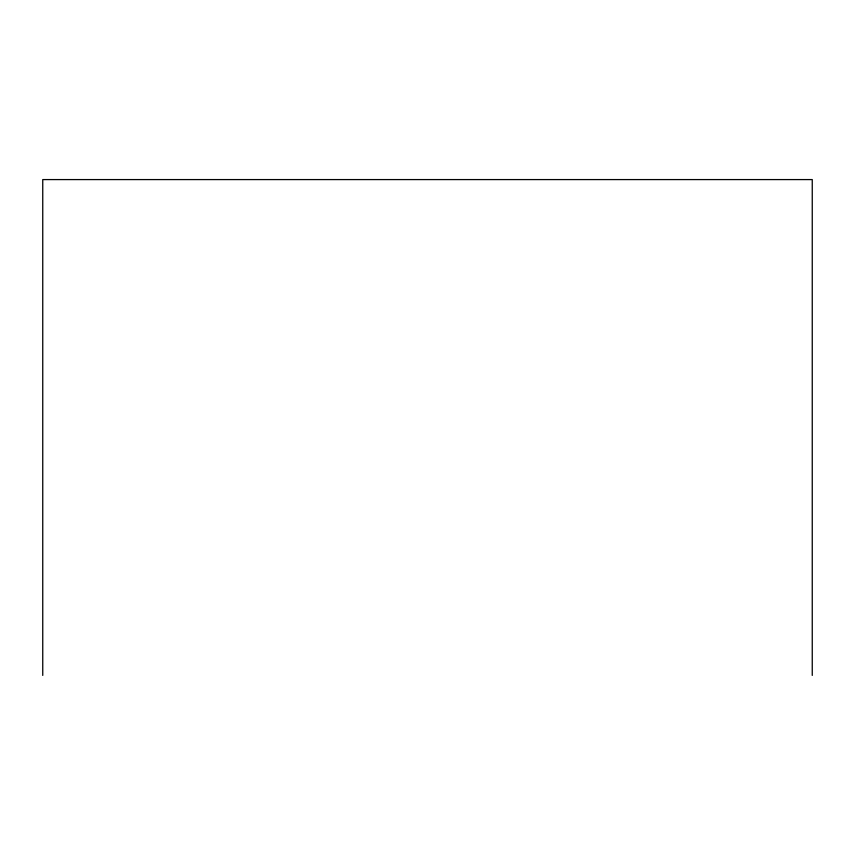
<?xml version="1.0" encoding="UTF-8"?>
<svg xmlns="http://www.w3.org/2000/svg" width="855" height="855" viewBox="0 0 855 855"><rect width="100%" height="100%" fill="white"/><g stroke="black" fill="none" stroke-linecap="round" stroke-linejoin="round"><path stroke-width="1.28" d="M812.25 675.418L812.25 179.582L42.75 179.582L42.75 675.418"/></g></svg>
